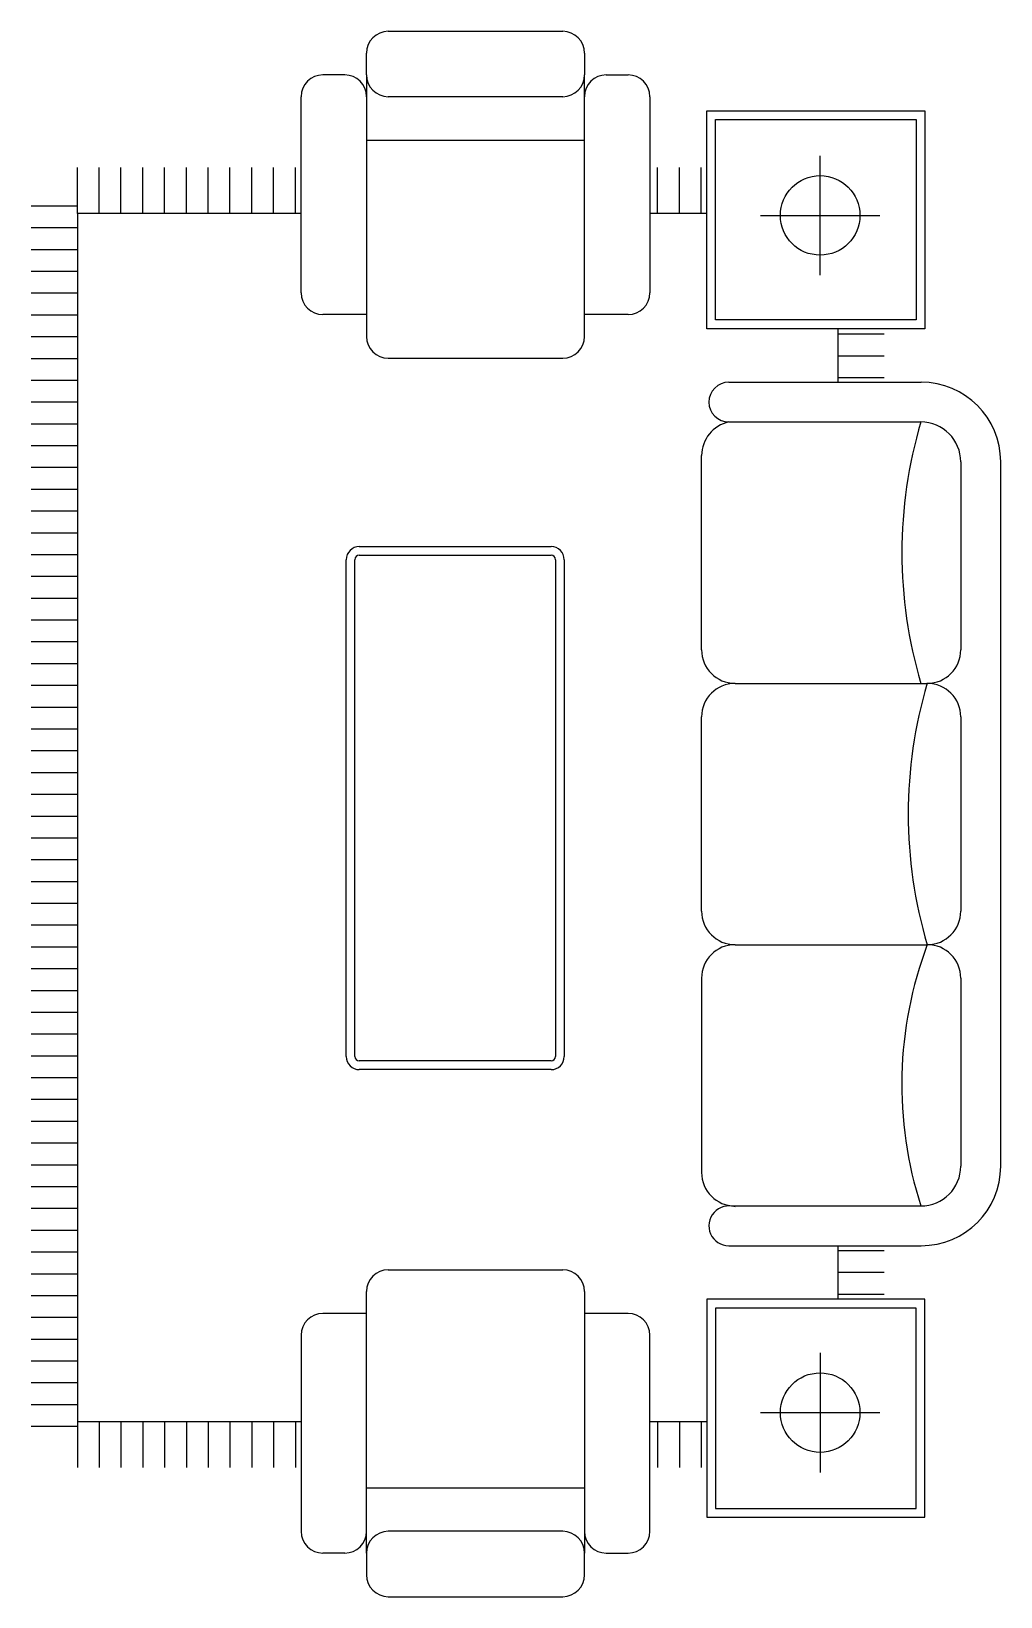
# Model space of a CAD drawing. Extents: x -42728 to 99010, y -18674 to 47645.
# Drawn here: x -36112 to -33889, y 8658 to 12249 of the extents above; entities that cross this region are included whole.
import ezdxf

# ---------------------------------------------------------------- set-up
doc = ezdxf.new("R2010")
doc.units = 0
doc.header["$LTSCALE"] = 100
doc.header["$MEASUREMENT"] = 0
doc.layers.get('0').update_dxf_attribs({"linetype": 'CONTINUOUS'})

# ---------------------------------------------------------------- blocks, each defined once
blk = doc.blocks.new('A$C11A859C6')
for p, q in [((818.7, 3591.4), (1218.7, 3591.4)), ((768.7, 3491.4), (768.7, 3541.4)), ((1268.7, 3541.4), (1268.7, 3491.4)), ((718.7, 3491.4), (668.7, 3491.4)), ((768.7, 3491.4), (768.7, 2891.4)), ((1268.7, 2891.4), (1268.7, 3491.4)), ((1318.7, 3491.4), (1368.7, 3491.4)), ((618.7, 2991.4), (618.7, 3441.4)), ((768.7, 3441.4), (768.7, 2941.4)), ((1218.7, 3441.4), (818.7, 3441.4)), ((1268.7, 2941.4), (1268.7, 3441.4)), ((1418.7, 3441.4), (1418.7, 2991.4)), ((1549.4, 3409.1), (2049.4, 3409.1)), ((1549.4, 2909.1), (1549.4, 3409.1)), ((1569.4, 3389.1), (2029.4, 3389.1)), ((1569.4, 2929.1), (1569.4, 3389.1)), ((2029.4, 3389.1), (2029.4, 2929.1)), ((2049.4, 3409.1), (2049.4, 2909.1)), ((768.7, 3341.4), (1268.7, 3341.4)), ((1809.2, 3032.1), (1809.2, 3306.1)), ((105.6, 3173.5), (105.6, 3279.1)), ((155.6, 3173.5), (155.6, 3279.1)), ((205.6, 3173.5), (205.6, 3279.1)), ((255.6, 3173.5), (255.6, 3279.1)), ((305.6, 3173.5), (305.6, 3279.1)), ((355.6, 3173.5), (355.6, 3279.1)), ((405.6, 3173.5), (405.6, 3279.1)), ((455.6, 3173.5), (455.6, 3279.1)), ((505.6, 3173.5), (505.6, 3279.1)), ((555.6, 3173.5), (555.6, 3279.1)), ((605.6, 3173.5), (605.6, 3279.1)), ((1436.4, 3173.5), (1436.4, 3279.1)), ((1486.4, 3173.5), (1486.4, 3279.1)), ((1536.4, 3173.5), (1536.4, 3279.1)), ((0, 3191.1), (105.6, 3191.1)), ((105.6, 3173.5), (105.6, 401.8)), ((618.7, 3173.5), (105.6, 3173.5)), ((1549.4, 3173.5), (1418.7, 3173.5)), ((1672.2, 3169.1), (1946.2, 3169.1)), ((0, 3141.1), (105.6, 3141.1)), ((0, 3091.1), (105.6, 3091.1)), ((0, 3041.1), (105.6, 3041.1)), ((0, 2991.1), (105.6, 2991.1)), ((0, 2941.1), (105.6, 2941.1)), ((768.7, 2941.4), (668.7, 2941.4)), ((1368.7, 2941.4), (1268.7, 2941.4)), ((2049.4, 2909.1), (1549.4, 2909.1)), ((2029.4, 2929.1), (1569.4, 2929.1)), ((1850.4, 2786.3), (1850.4, 2909.1)), ((0, 2891.1), (105.6, 2891.1)), ((1850.4, 2897.1), (1956, 2897.1)), ((0, 2841.1), (105.6, 2841.1)), ((818.7, 2841.4), (1218.7, 2841.4)), ((1850.4, 2847.1), (1956, 2847.1)), ((0, 2791.1), (105.6, 2791.1)), ((1599.7, 2786.3), (2040.9, 2786.3)), ((1850.4, 2797.1), (1956, 2797.1)), ((0, 2741.1), (105.6, 2741.1)), ((1599.7, 2695.1), (2040.3, 2695.1)), ((0, 2691.1), (105.6, 2691.1)), ((0, 2641.1), (105.6, 2641.1)), ((0, 2591.1), (105.6, 2591.1)), ((1537.1, 2172.3), (1537.1, 2618.2)), ((2131.8, 2603.6), (2131.8, 2172.3)), ((2223.3, 987.6), (2223.3, 2603.9)), ((0, 2541.1), (105.6, 2541.1)), ((0, 2491.1), (105.6, 2491.1)), ((0, 2441.1), (105.6, 2441.1)), ((752.3, 2409.2), (1192.3, 2409.2)), ((0, 2391.1), (105.6, 2391.1)), ((722.3, 1239.2), (722.3, 2379.2)), ((742.3, 1239.2), (742.3, 2379.2)), ((752.3, 2389.2), (1192.3, 2389.2)), ((1202.3, 2379.2), (1202.3, 1239.2)), ((1222.3, 2379.2), (1222.3, 1239.2)), ((0, 2341.1), (105.6, 2341.1)), ((0, 2291.1), (105.6, 2291.1)), ((0, 2241.1), (105.6, 2241.1)), ((0, 2191.1), (105.6, 2191.1)), ((0, 2141.1), (105.6, 2141.1)), ((0, 2091.1), (105.6, 2091.1)), ((1614, 2095.5), (2055, 2095.5)), ((0, 2041.1), (105.6, 2041.1)), ((1537.1, 1572.8), (1537.1, 2018.6)), ((2131.8, 2018.6), (2131.8, 1572.8)), ((0, 1991.1), (105.6, 1991.1)), ((0, 1941.1), (105.6, 1941.1)), ((0, 1891.1), (105.6, 1891.1)), ((0, 1841.1), (105.6, 1841.1)), ((0, 1791.1), (105.6, 1791.1)), ((0, 1741.1), (105.6, 1741.1)), ((0, 1691.1), (105.6, 1691.1)), ((0, 1641.1), (105.6, 1641.1)), ((0, 1591.1), (105.6, 1591.1)), ((0, 1541.1), (105.6, 1541.1)), ((0, 1491.1), (105.6, 1491.1)), ((1614, 1495.9), (2055, 1495.9)), ((0, 1441.1), (105.6, 1441.1)), ((1537.1, 1419.1), (1537.1, 973.2)), ((2131.8, 1419.1), (2131.8, 987.9)), ((0, 1391.1), (105.6, 1391.1)), ((0, 1341.1), (105.6, 1341.1)), ((0, 1291.1), (105.6, 1291.1)), ((0, 1241.1), (105.6, 1241.1)), ((1192.3, 1229.2), (752.3, 1229.2)), ((0, 1191.1), (105.6, 1191.1)), ((1192.3, 1209.2), (752.3, 1209.2)), ((0, 1141.1), (105.6, 1141.1)), ((0, 1091.1), (105.6, 1091.1)), ((0, 1041.1), (105.6, 1041.1)), ((0, 991.1), (105.6, 991.1)), ((0, 941.1), (105.6, 941.1)), ((0, 891.1), (105.6, 891.1)), ((1614, 896.4), (2040.3, 896.4)), ((0, 841.1), (105.6, 841.1)), ((0, 791.1), (105.6, 791.1)), ((1599.7, 805.2), (2040.9, 805.2)), ((1850.4, 682.3), (1850.4, 805.2)), ((1850.4, 794.3), (1956, 794.3)), ((0, 741.1), (105.6, 741.1)), ((818.7, 750), (1218.7, 750)), ((1850.4, 744.3), (1956, 744.3)), ((0, 691.1), (105.6, 691.1)), ((768.7, 100), (768.7, 700)), ((1268.7, 700), (1268.7, 100)), ((1850.4, 694.3), (1956, 694.3)), ((768.7, 650), (668.7, 650)), ((768.7, 150), (768.7, 650)), ((1368.7, 650), (1268.7, 650)), ((1268.7, 650), (1268.7, 150)), ((2049.4, 682.3), (1549.4, 682.3)), ((1549.4, 682.3), (1549.4, 182.3)), ((2029.4, 662.3), (1569.4, 662.3)), ((1569.4, 662.3), (1569.4, 202.3)), ((2029.4, 202.3), (2029.4, 662.3)), ((2049.4, 182.3), (2049.4, 682.3)), ((0, 641.1), (105.6, 641.1)), ((0, 591.1), (105.6, 591.1)), ((618.7, 600), (618.7, 150)), ((1418.7, 150), (1418.7, 600)), ((0, 541.1), (105.6, 541.1)), ((1809.2, 559.3), (1809.2, 285.3)), ((0, 491.1), (105.6, 491.1)), ((0, 441.1), (105.6, 441.1)), ((105.6, 401.8), (105.6, 296.2)), ((105.6, 401.8), (618.7, 401.8)), ((155.6, 401.8), (155.6, 296.2)), ((205.6, 401.8), (205.6, 296.2)), ((255.6, 401.8), (255.6, 296.2)), ((305.6, 401.8), (305.6, 296.2)), ((355.6, 401.8), (355.6, 296.2)), ((405.6, 401.8), (405.6, 296.2)), ((455.6, 401.8), (455.6, 296.2)), ((505.6, 401.8), (505.6, 296.2)), ((555.6, 401.8), (555.6, 296.2)), ((605.6, 401.8), (605.6, 296.2)), ((1418.7, 401.8), (1549.4, 401.8)), ((1436.4, 401.8), (1436.4, 296.2)), ((1486.4, 401.8), (1486.4, 296.2)), ((1536.4, 401.8), (1536.4, 296.2)), ((1672.2, 422.3), (1946.2, 422.3)), ((0, 391.1), (105.6, 391.1)), ((768.7, 250), (1268.7, 250)), ((1549.4, 182.3), (2049.4, 182.3)), ((1569.4, 202.3), (2029.4, 202.3)), ((1218.7, 150), (818.7, 150)), ((718.7, 100), (668.7, 100)), ((768.7, 100), (768.7, 50)), ((1268.7, 50), (1268.7, 100)), ((1318.7, 100), (1368.7, 100)), ((818.7, 0), (1218.7, 0))]:
    blk.add_line(p, q)
for centre in [(1809.2, 3169.1), (1809.2, 422.3)]:
    blk.add_circle(centre, 91.2)
for centre, radius, start, end in [((818.7, 3541.4), 50, 90, 180), ((1218.7, 3541.4), 50, 0, 90), ((668.7, 3441.4), 50, 90, 180), ((718.7, 3441.4), 50, 0, 90), ((818.7, 3491.4), 50, 180, 270), ((1218.7, 3491.4), 50, 270, 0), ((1318.7, 3441.4), 50, 90, 180), ((1368.7, 3441.4), 50, 0, 90), ((668.7, 2991.4), 50, 180, 270), ((1368.7, 2991.4), 50, 270, 0), ((818.7, 2891.4), 50, 180, 270), ((1218.7, 2891.4), 50, 270, 0), ((1599.7, 2740.7), 45.6, 90, 270), ((2040.9, 2603.9), 182.4, 0, 90), ((1617.3, 2616.9), 80.2, 102.6666, 179.0199), ((3047.6, 2395.3), 1051, 163.4255, 196.5745), ((2040.3, 2603.6), 91.5, 0, 90), ((752.3, 2379.2), 30, 90, 180), ((1192.3, 2379.2), 30, 0, 90), ((752.3, 2379.2), 10, 90, 180), ((1192.3, 2379.2), 10, 0, 90), ((1614, 2172.3), 76.8, 180, 270), ((2055, 2172.3), 76.8, 270, 0), ((1614, 2018.6), 76.8, 90, 180), ((3062.2, 1795.7), 1051, 163.4255, 196.5745), ((2055, 2018.6), 76.8, 0, 90), ((1614, 1572.8), 76.8, 180, 270), ((2055, 1572.8), 76.8, 270, 0), ((1614, 1419.1), 76.8, 90, 180), ((2903.9, 1175.3), 907.5, 159.3069, 197.896), ((2055, 1419.1), 76.8, 0, 90), ((752.3, 1239.2), 30, 180, 270), ((752.3, 1239.2), 10, 180, 270), ((1192.3, 1239.2), 10, 270, 0), ((1192.3, 1239.2), 30, 270, 0), ((1614, 973.2), 76.8, 180, 270), ((2040.3, 987.9), 91.5, 270, 0), ((2040.9, 987.6), 182.4, 270, 0), ((1599.7, 850.8), 45.6, 71.7653, 270), ((818.7, 700), 50, 90, 180), ((1218.7, 700), 50, 0, 90), ((668.7, 600), 50, 90, 180), ((1368.7, 600), 50, 0, 90), ((668.7, 150), 50, 180, 270), ((718.7, 150), 50, 270, 0), ((818.7, 100), 50, 90, 180), ((1218.7, 100), 50, 0, 90), ((1318.7, 150), 50, 180, 270), ((1368.7, 150), 50, 270, 0), ((818.7, 50), 50, 180, 270), ((1218.7, 50), 50, 270, 0)]:
    blk.add_arc(centre, radius, start, end)

msp = doc.modelspace()

# ---------------------------------------------------------------- block references
msp.add_blockref('A$C11A859C6', (-36111.92412, 8657.88431))

doc.saveas('drawing.dxf')
